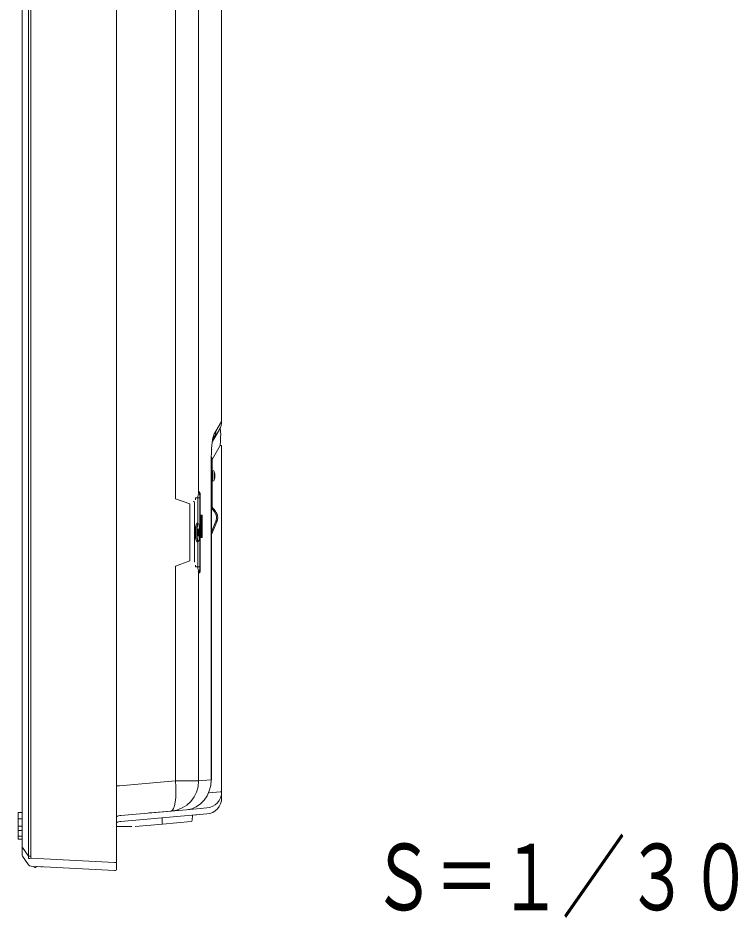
# Model space of a CAD drawing. Units: millimetres, scale not verified. Extents: x -62 to 63, y -56 to 57.
# Drawn here: x 28.13 to 40.03, y -2.4 to 12.49 of the extents above; entities that cross this region are included whole.
import ezdxf
from ezdxf.enums import TextEntityAlignment as Align

# ---------------------------------------------------------------- set-up
doc = ezdxf.new("R2010")
doc.units = ezdxf.units.MM
doc.header["$LTSCALE"] = 0.125
doc.layers.add('0-5_GAIKEI', color=1, linetype='Continuous', lineweight=18)
doc.layers.add('0-6_SUNPO', color=7, linetype='Continuous')
doc.styles.add('ＭＳ ゴシック', font='')
doc.styles.get('ＭＳ ゴシック').set_extended_font_data('MS Gothic')

msp = doc.modelspace()

# ---------------------------------------------------------------- linework, layer by layer
at = {"layer": '0-5_GAIKEI', "color": 7}
for p, q in [((29.7575, 26.6528), (29.7575, -1.4805)), ((28.1927, -1.2291), (28.1927, 26.4014)), ((31.4942, 5.8196), (31.4942, 20.4977)), ((31.4942, -0.311), (31.4942, 5.4181)), ((31.4942, -0.2875), (31.4942, 1.078)), ((31.4942, -0.311), (31.4942, -0.3663)), ((31.4942, -0.411), (31.4942, -0.311)), ((31.4942, -0.411), (31.4942, -0.3663)), ((29.8263, -0.8012), (31.2508, -0.6766)), ((28.1927, -1.3533), (28.1927, -1.2291)), ((28.302, -1.5201), (28.1987, -1.3725)), ((29.7575, -1.4805), (29.7575, -1.5805)), ((29.7242, -1.6139), (28.3421, -1.5415)), ((29.7242, -1.6139), (29.7242, -1.6139))]:
    msp.add_line(p, q, dxfattribs=at)
at = {"layer": '0-5_GAIKEI'}
for p, q in [((28.302, -1.3768), (28.302, 26.5491)), ((28.3404, 26.5491), (28.3404, -1.3768)), ((31.1126, 4.6513), (31.1126, 20.1243)), ((31.4893, 5.8157), (31.3966, 5.6551)), ((31.4942, 5.8196), (31.4893, 5.8157)), ((31.3635, 5.5218), (31.4562, 5.6824)), ((31.4562, 5.6824), (31.4585, 5.6863)), ((31.4942, 5.4181), (31.4692, 5.4181)), ((31.3224, 5.1885), (31.3224, 4.3124)), ((31.325, 5.1885), (31.3224, 5.1885)), ((31.325, 4.3124), (31.325, 5.1885)), ((31.3367, 5.1885), (31.325, 5.1885)), ((31.3441, 5.0063), (31.325, 5.008)), ((31.3441, 5.0063), (31.3441, 4.9171)), ((31.3441, 4.9171), (31.3441, 4.8279)), ((31.325, 4.8263), (31.3441, 4.8279)), ((31.3367, 4.3955), (31.3367, 4.8273)), ((31.1082, 4.6347), (31.1223, 4.6347)), ((31.1267, 4.6513), (31.1126, 4.6513)), ((31.039, 4.4678), (31.0438, 4.4677)), ((31.0438, 4.4677), (31.0465, 4.4679)), ((31.0465, 3.493), (31.0465, 4.4679)), ((31.0611, 4.5515), (31.0611, 4.521)), ((31.0611, 4.5515), (31.0645, 4.5515)), ((31.0645, 4.521), (31.0611, 4.521)), ((31.1406, 4.5515), (31.1339, 4.5515)), ((31.1406, 3.4094), (31.1406, 4.5515)), ((31.3907, 4.331), (31.325, 4.4093)), ((31.3773, 4.3198), (31.325, 4.382)), ((31.39, 4.3305), (31.3907, 4.331)), ((31.4942, 3.5541), (31.4942, 4.4517)), ((31.1448, 3.9138), (31.1448, 4.2471)), ((31.1564, 4.2152), (31.1448, 4.1951)), ((31.1564, 4.2012), (31.1448, 4.1812)), ((31.1471, 4.2638), (31.1689, 4.2638)), ((31.1564, 4.2471), (31.1712, 4.2471)), ((31.1564, 4.2471), (31.1564, 3.9138)), ((31.1712, 4.2471), (31.1712, 3.9138)), ((31.325, 4.3124), (31.3224, 4.3124)), ((31.1039, 4.1354), (31.0841, 4.1354)), ((31.1448, 4.1074), (31.1564, 4.1275)), ((31.1564, 4.0942), (31.1448, 4.0741)), ((31.1448, 4.0618), (31.1564, 4.0819)), ((31.3237, 3.989), (31.3998, 4.1646)), ((31.4151, 4.158), (31.3237, 3.9472)), ((31.3237, 3.9449), (31.416, 4.1576)), ((31.4151, 4.158), (31.3998, 4.1646)), ((31.4151, 4.158), (31.416, 4.1576)), ((31.1448, 3.9396), (31.1564, 3.9597)), ((31.1689, 3.8971), (31.1471, 3.8971)), ((31.1564, 3.9138), (31.1712, 3.9138)), ((31.3211, 3.9967), (31.3211, -0.1119)), ((31.3211, 3.9967), (31.3237, 3.9967)), ((31.0841, 3.8254), (31.1039, 3.8254)), ((31.0611, 3.4399), (31.0611, 3.4094)), ((31.0611, 3.4399), (31.0645, 3.4399)), ((31.0611, 3.4094), (31.0645, 3.4094)), ((31.1003, 3.4094), (31.1339, 3.4094)), ((31.1223, 3.3262), (31.1082, 3.3262)), ((31.1126, -0.1301), (31.1126, 3.3096)), ((31.1126, 3.3096), (31.1267, 3.3096)), ((31.1406, 3.4094), (31.1339, 3.4094)), ((30.7299, -0.1301), (29.8034, -0.2112)), ((30.7299, -0.1301), (31.1126, -0.1301)), ((31.3211, -0.1119), (31.1126, -0.1301)), ((29.7575, -0.2112), (29.8034, -0.2112)), ((31.4942, -0.311), (31.4942, -0.2875)), ((31.4692, -0.311), (31.2803, -0.3275)), ((31.4942, -0.311), (31.4692, -0.311)), ((28.126, -0.6511), (28.1927, -0.6511)), ((28.126, -0.6511), (28.126, -0.756)), ((29.8263, -0.7012), (30.661, -0.6282)), ((30.2974, -0.66), (30.3849, -0.6524)), ((30.5125, -0.8287), (30.5125, -0.7412)), ((30.661, -0.6282), (30.9149, -0.606)), ((31.0109, -0.6976), (31.0062, -0.7869)), ((31.0112, -0.6976), (31.0792, -0.6916)), ((28.126, -0.756), (28.126, -0.8772)), ((28.126, -0.756), (28.1927, -0.756)), ((28.126, -0.8772), (28.1927, -0.8772)), ((28.126, -0.8772), (28.126, -0.9483)), ((30.0066, -0.8862), (29.7575, -0.8862)), ((30.5139, -0.8444), (30.0647, -0.8837)), ((30.5125, -0.8287), (30.5139, -0.8444)), ((30.991, -0.8026), (30.5139, -0.8444)), ((28.126, -0.9483), (28.126, -1.043)), ((28.126, -0.9483), (28.1927, -0.9483)), ((28.126, -1.043), (28.1927, -1.043)), ((28.126, -1.043), (28.1927, -1.043)), ((28.126, -1.043), (28.126, -1.043)), ((28.126, -1.043), (28.126, -1.095)), ((28.126, -1.095), (28.1927, -1.095)), ((28.126, -1.0952), (28.1927, -1.0952)), ((28.1927, -1.2291), (28.1987, -1.2291)), ((28.1987, -1.2291), (28.302, -1.3768)), ((28.302, -1.3768), (28.3404, -1.3768)), ((28.3421, -1.4084), (29.7242, -1.4807)), ((29.7242, -1.4805), (29.7575, -1.4805)), ((28.3421, -1.5415), (28.3404, -1.5414)), ((28.4127, -1.5619), (28.406, -1.5615))]:
    msp.add_line(p, q, dxfattribs=at)
for points in [[(30.9699, 20.9997), (30.9699, 20.324), (30.7299, 20.2394), (30.7299, 4.5363), (30.9699, 4.4516), (30.9699, 3.5093), (30.7299, 3.4246), (30.7299, -0.1301)], [(31.3367, 5.007), (31.3367, 5.1885), (31.4692, 5.4181)], [(31.3732, 4.9824), (31.3732, 4.9171), (31.3732, 4.8518)], [(31.0645, 4.521), (31.0645, 4.5515), (31.1003, 4.5515), (31.1003, 4.1354)], [(31.1003, 4.5515), (31.1339, 4.5515), (31.1339, 3.4094)], [(31.325, 4.4079), (31.39, 4.3305), (31.3773, 4.3198)], [(31.3211, -0.1119), (31.3237, -0.1119), (31.3237, 3.9967)], [(31.1003, 3.8254), (31.1003, 3.4094), (31.0645, 3.4094), (31.0645, 3.4399)], [(31.0465, 3.493), (31.0438, 3.4932), (31.039, 3.4931)], [(30.3849, -0.6524), (30.9149, -0.606), (31.2508, -0.5766)], [(28.126, -1.0949), (28.126, -1.095), (28.126, -1.0952)], [(28.5285, -1.5513), (28.5038, -1.5513), (28.503, -1.5499)]]:
    msp.add_lwpolyline(points, dxfattribs=at)
for centre, radius, start, end in [((31.2275, 5.8196), 0.2667, 330, 0), ((31.9409, 5.1885), 0.6667, 150, 153.06449), ((32.2049, 5.1885), 0.9333, 150, 154.12778), ((31.3412, 4.9731), 0.0333, 16.25703, 85), ((31.1492, 4.9171), 0.2333, 0, 16.25703), ((31.1492, 4.9171), 0.2333, 343.74297, 0), ((31.3412, 4.8611), 0.0333, 275, 343.74297), ((31.263, 4.2239), 0.1491, 336.56505, 40), ((31.263, 4.2239), 0.1658, 336.56505, 40), ((31.263, 4.2239), 0.1667, 336.56505, 40), ((1481.4882, -1.849), 1450.1788, 179.75657, 179.76904), ((777.4577, 1.0869), 746.1397, 179.75231, 179.77655), ((31.2275, -0.311), 0.2667, 275, 0), ((29.8409, -0.8673), 0.1667, 95, 120), ((30.9896, -0.786), 0.0167, 274.99999, 356.95841), ((28.4069, -1.5449), 0.0167, 177, 267), ((28.4135, -1.5452), 0.0167, 267, 357)]:
    msp.add_arc(centre, radius, start, end, dxfattribs=at)
at = {"layer": '0-5_GAIKEI', "color": 7}
for centre, radius, start, end in [((31.2275, -0.411), 0.2667, 275, 0), ((29.8409, -0.9673), 0.1667, 95, 120), ((28.226, -1.3533), 0.0333, 180, 214.97839), ((28.343, -1.4915), 0.05, 214.97839, 267), ((29.7242, -1.5805), 0.0333, 270, 0)]:
    msp.add_arc(centre, radius, start, end, dxfattribs=at)
at = {"layer": '0-5_GAIKEI'}
for centre, major_axis, ratio, start_param, end_param in [((31.2275, 3.953), (0.2397, 1.7415), 0.04207, 5.7178219, 6.3861068), ((31.5596, 4.0708), (-0.1625, 1.5634), 0.111652, 0.3278119, 0.5819055), ((31.0855, 5.5451), (-0.2606, 0.0565), 0.833519, 3.1418725, 3.3962367), ((31.9409, 5.1885), (-0.5774, 0.3333), 0.731317, 0, 0.0772368), ((31.1011, 5.5958), (-0.2399, 0.1164), 0.95185, 3.2088956, 3.6128173), ((31.3814, 5.1885), (0, 0.4237), 0.139173, 0.27946, 0.5703536), ((31.1326, 5.6551), (-0.2309, 0.1333), 0.962693, 3.1415927, 3.6818092), ((31.3814, 5.1885), (0, 0.4237), 0.139173, 1.1360676, 1.5707963), ((31.0639, 5.3669), (-0.2661, 0.0172), 0.417066, 3.1416404, 3.295324), ((31.9409, 5.1885), (-0.5774, 0.3333), 0.731317, 0.0772368, 0.0838703), ((31.9409, 5.1885), (-0.5774, 0.3333), 0.731317, 0.5870483, 0.6682849), ((31.2654, 4.5515), (0, 0.1667), 0.990268, 1.0484815, 1.5707963), ((31.0796, 4.6513), (0, 0.0333), 0.990268, 4.1900742, 4.712389), ((31.0937, 4.6513), (0, 0.0333), 0.990268, 4.1900742, 4.712389), ((31.1223, 4.5515), (0, 0.0831), 0.139173, 4.712389, 6.2831853), ((31.1267, 4.5515), (0, 0.0998), 0.139173, 4.712389, 6.2831853), ((31.0135, 4.4679), (-0.0123, 0.031), 0.98876, 4.3382772, 5.4217817), ((31.1471, 4.2471), (0, 0.0167), 0.139173, 0, 1.5707963), ((31.1541, 4.2471), (0, 0.0167), 0.139173, 4.712389, 6.2831853), ((31.1689, 4.2471), (0, 0.0167), 0.139173, 4.712389, 6.2831853), ((31.0808, 3.9804), (0, 0.1517), 0.139173, 0.7114082, 2.4392039), ((31.0841, 3.9804), (0, -0.155), 0.139173, 3.1415927, 6.2831853), ((31.1039, 3.9804), (0, 0.155), 0.139173, 6.2831853, 9.4250192), ((31.1072, 3.9804), (0, 0.1517), 0.139173, 0.5162406, 2.6342386), ((31.1072, 3.9804), (0, 0.1517), 0.139173, 0, 0.5162406), ((31.1072, 3.9804), (0, -0.06), 0.139173, 3.1415927, 6.2831853), ((31.1072, 3.9804), (0, 0.1517), 0.139173, 5.6200703, 6.2831853), ((31.1072, 3.9804), (0, 0.06), 0.139173, 3.1415927, 6.2831853), ((31.1072, 3.9804), (0, 0.1517), 0.139173, 3.8944849, 5.6200703), ((31.7622, 3.6457), (-0.5903, 0.3408), 0.731317, 0.0677071, 0.1286492), ((31.1471, 3.9138), (0, 0.0167), 0.139173, 1.5707963, 3.1415927), ((31.1541, 3.9138), (0, 0.0167), 0.139173, 3.1415927, 4.712389), ((31.1689, 3.9138), (0, 0.0167), 0.139173, 3.1415927, 4.712389), ((31.1072, 3.9804), (0, 0.1517), 0.139173, 2.6342386, 3.8944849), ((31.2654, 3.4094), (0, 0.1667), 0.990268, 1.5707963, 2.0931111), ((31.0796, 3.3096), (0, 0.0333), 0.990268, 4.712389, 5.2347038), ((31.1223, 3.4094), (0, 0.0831), 0.139173, 3.1415927, 4.712389), ((31.0937, 3.3096), (0, 0.0333), 0.990268, 4.712389, 5.2347038), ((31.1267, 3.4094), (0, 0.0998), 0.139173, 3.1415927, 4.712389), ((30.6174, -0.1301), (-0.0436, 0.4981), 0.224138, 3.1415927, 4.6927819), ((30.6174, -0.1301), (-0.0436, 0.4981), 0.990195, 3.1415927, 4.6259739), ((30.876, -0.1075), (-0.0209, 0.4997), 0.889863, 3.1820608, 4.666442), ((28.226, -0.9754), (0.0268, 0.3974), 0.033286, 2.2655199, 3.1002679), ((28.5964, -1.5048), (-0.218, 0.286), 0.694634, 0.6774935, 0.796224), ((28.3448, -1.4084), (0.0497, 0.0055), 0.00575, 1.6228398, 2.6090479), ((28.5937, -1.5048), (-0.1965, 0.2624), 0.609477, 0.6831971, 0.8019276), ((27.18, -1.4805), (2.5442, 0), 0.052408, 6.2818158, 6.2831853), ((28.5964, -1.5048), (0.2949, 0.0139), 0.090892, 3.0802265, 3.198957)]:
    msp.add_ellipse(centre, major_axis=major_axis, ratio=ratio, start_param=start_param, end_param=end_param, dxfattribs=at)

# ---------------------------------------------------------------- texts
at = {"layer": '0-6_SUNPO', "style": 'ＭＳ ゴシック', "width": 0.7}
msp.add_text('Ｓ＝１／３０', height=1.1, dxfattribs=at).set_placement((33.9734, -2.5984), align=Align.BOTTOM_LEFT)

doc.saveas('drawing.dxf')
